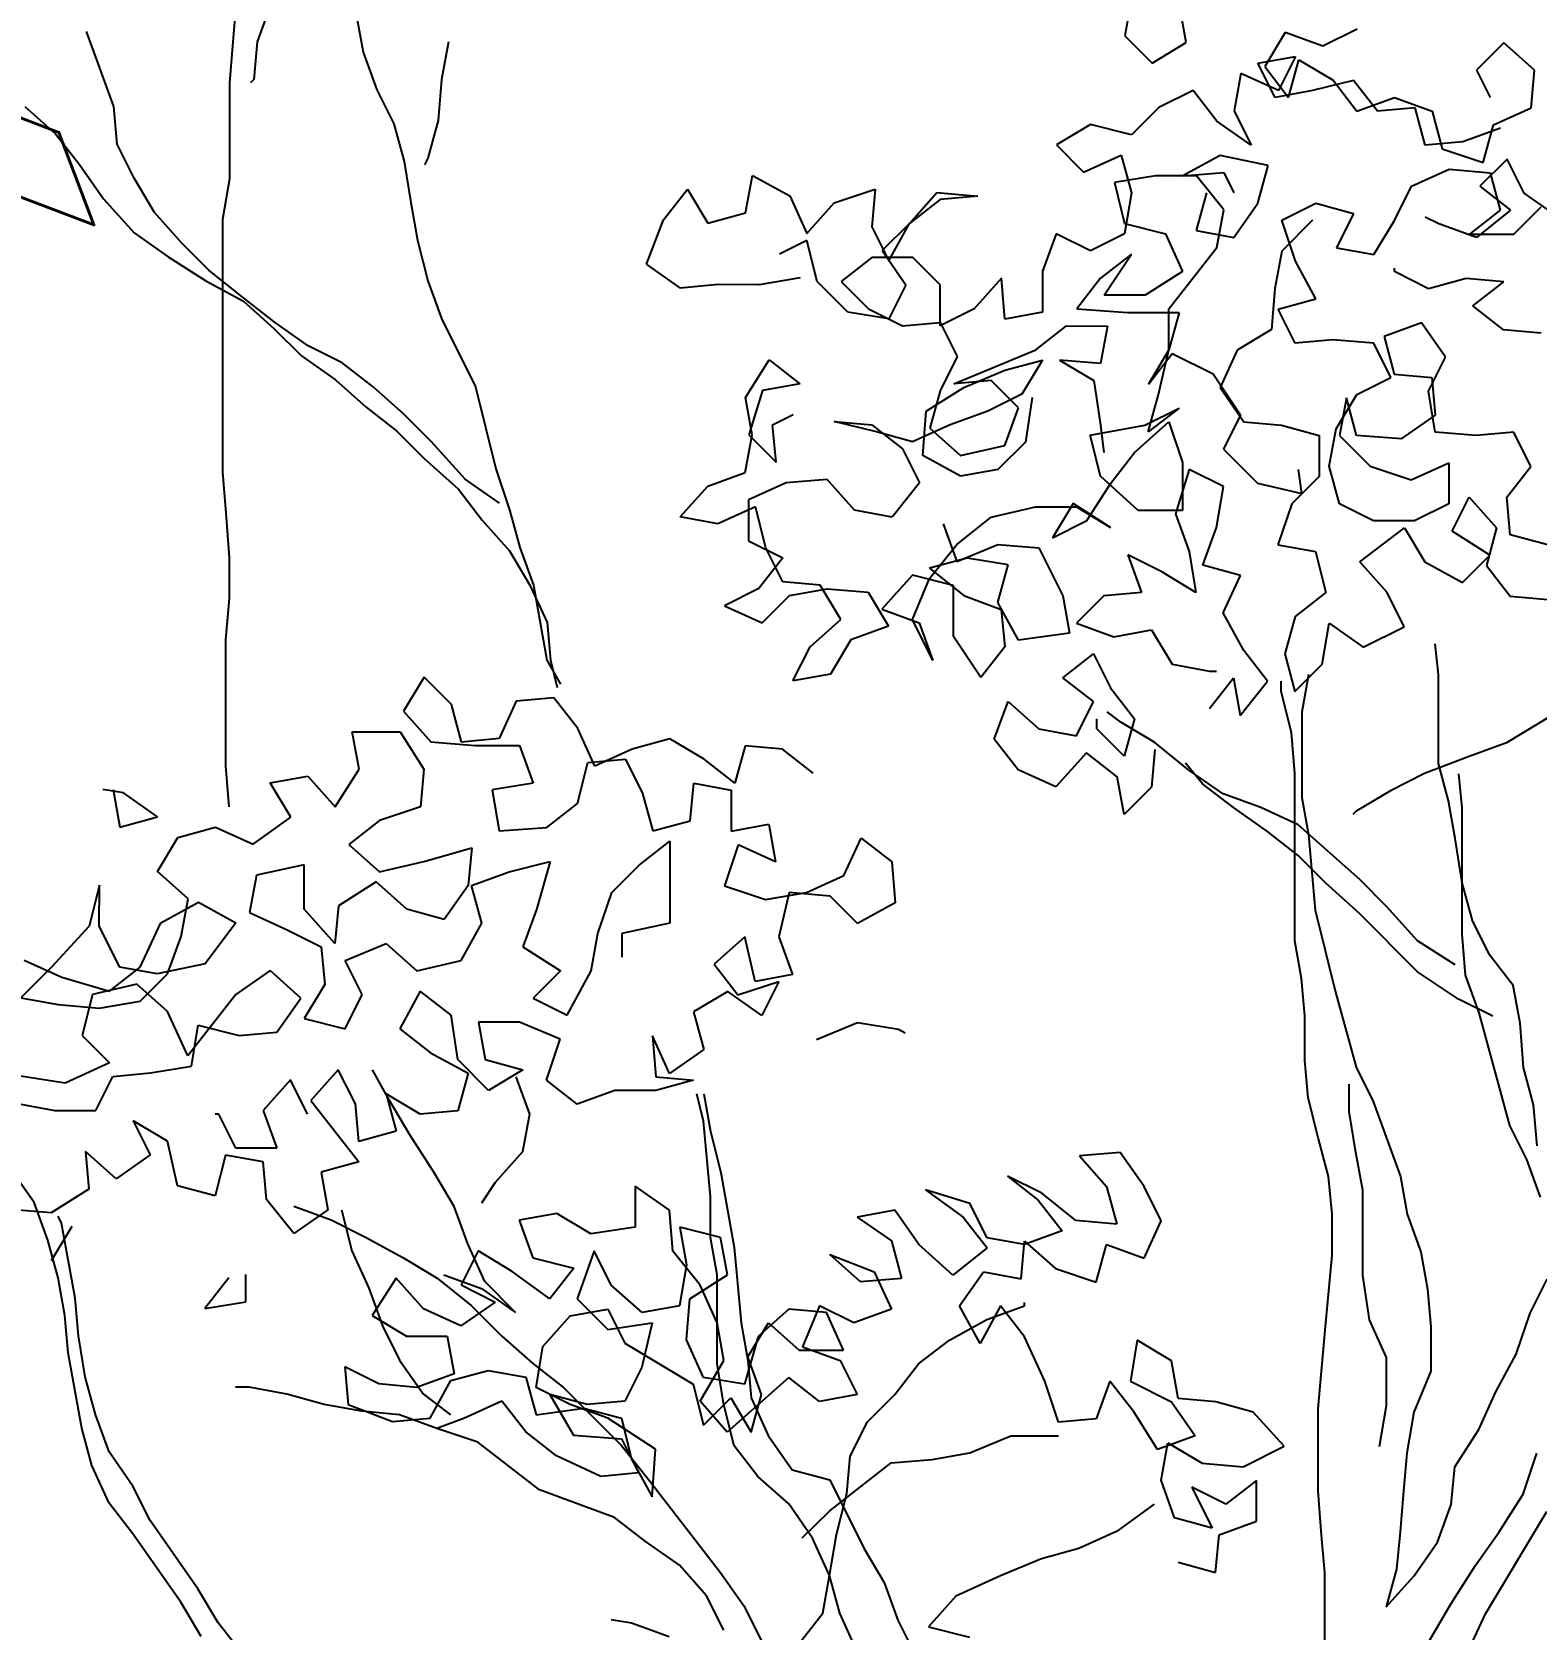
# Model space of a CAD drawing. Header units: millimetres. Extents: x 684983 to 685377, y 990360 to 990509.
# Drawn here: x 685056.149 to 685056.784, y 990435.11 to 990435.785 of the extents above; entities that cross this region are included whole.
import ezdxf

# ---------------------------------------------------------------- set-up
doc = ezdxf.new("R2010")
doc.units = ezdxf.units.MM
doc.layers.add('GRID LEVELS', color=7, linetype='Continuous', lineweight=13)
doc.layers.add('TEAK', color=7, linetype='Continuous')
doc.styles.get("Standard").update_dxf_attribs({"font": 'RomanS'})

# ---------------------------------------------------------------- blocks, each defined once
blk = doc.blocks.new('A$C25655A80')
at = {"color": 62}
for p, q in [((-0.21365, 1.84109), (-0.20982, 1.81994)), ((-0.24635, 1.82285), (-0.24537, 1.83535)), ((0.00649, 1.83512), (0.00455, 1.82455)), ((-0.23576, 1.83342), (-0.23962, 1.82285)), ((0.02186, 1.82261), (0.01994, 1.83318)), ((-0.28001, 1.80462), (-0.28768, 1.82578)), ((0.04974, 1.82547), (0.04396, 1.81586)), ((0.06031, 1.82161), (0.04974, 1.82547)), ((0.06992, 1.82641), (0.06031, 1.82161)), ((-0.24732, 1.81132), (-0.24635, 1.82285)), ((-0.23962, 1.82285), (-0.24059, 1.81227)), ((-0.18579, 1.8228), (-0.18772, 1.81223)), ((0.00455, 1.82455), (0.01224, 1.81685)), ((0.01224, 1.81685), (0.02186, 1.82261)), ((0.11126, 1.82253), (0.10356, 1.81484)), ((0.1199, 1.81483), (0.11126, 1.82253)), ((-0.20982, 1.81994), (-0.20599, 1.80936)), ((0.04204, 1.81682), (0.05261, 1.81874)), ((0.04684, 1.8072), (0.04204, 1.81682)), ((0.05261, 1.81874), (0.0478, 1.80913)), ((0.05068, 1.8072), (0.05357, 1.81777)), ((0.05357, 1.81777), (0.06318, 1.812)), ((-0.24059, 1.81227), (-0.24155, 1.81131)), ((-0.18772, 1.81223), (-0.18869, 1.80069)), ((0.03723, 1.81394), (0.0353, 1.80337)), ((0.0478, 1.80913), (0.03723, 1.81394)), ((0.04396, 1.81586), (0.05068, 1.8072)), ((0.06895, 1.81199), (0.05741, 1.80912)), ((0.06318, 1.812), (0.0699, 1.80334)), ((0.07567, 1.80333), (0.06895, 1.81199)), ((0.10356, 1.81484), (0.1074, 1.80715)), ((0.11893, 1.80426), (0.1199, 1.81483)), ((-0.24734, 1.7844), (-0.24732, 1.81132)), ((-0.20599, 1.80936), (-0.20119, 1.79974)), ((0.02377, 1.80915), (0.01415, 1.80435)), ((0.03049, 1.80049), (0.02377, 1.80915)), ((0.05741, 1.80912), (0.04684, 1.8072)), ((-0.305, 1.80464), (-0.29636, 1.79694)), ((-0.27906, 1.79404), (-0.28001, 1.80462)), ((0.01415, 1.80435), (0.00645, 1.79667)), ((0.0353, 1.80337), (0.04009, 1.79375)), ((0.0699, 1.80334), (0.08048, 1.80717)), ((0.08625, 1.80428), (0.07567, 1.80333)), ((0.08048, 1.80717), (0.09105, 1.80332)), ((0.08912, 1.79371), (0.08625, 1.80428)), ((0.09105, 1.80332), (0.09393, 1.79274)), ((0.10835, 1.79946), (0.11893, 1.80426)), ((-0.20119, 1.79974), (-0.19831, 1.78916)), ((-0.18869, 1.80069), (-0.19158, 1.79012)), ((-0.00508, 1.79956), (-0.0147, 1.7938)), ((0.00645, 1.79667), (-0.00508, 1.79956)), ((0.04009, 1.79375), (0.03049, 1.80049)), ((0.11027, 1.7985), (0.0997, 1.79466)), ((0.10546, 1.78889), (0.10835, 1.79946)), ((-0.29636, 1.79694), (-0.28964, 1.78829)), ((-0.27426, 1.78443), (-0.27906, 1.79404)), ((0.0997, 1.79466), (0.08912, 1.79371)), ((-0.19158, 1.79012), (-0.19255, 1.7882)), ((-0.0147, 1.7938), (-0.00702, 1.78611)), ((-0.00702, 1.78611), (0.00356, 1.7909)), ((0.00356, 1.7909), (0.00644, 1.78033)), ((0.03144, 1.79088), (0.02086, 1.78512)), ((0.0449, 1.78798), (0.03144, 1.79088)), ((0.09393, 1.79274), (0.10546, 1.78889)), ((0.11219, 1.78984), (0.10449, 1.78216)), ((0.11699, 1.78022), (0.11219, 1.78984)), ((-0.28964, 1.78829), (-0.28292, 1.77867)), ((-0.19831, 1.78916), (-0.1964, 1.77763)), ((-0.1022, 1.77466), (-0.10026, 1.78523)), ((-0.10026, 1.78523), (-0.08969, 1.77945)), ((0.01317, 1.78513), (0.00163, 1.78321)), ((0.02471, 1.78512), (0.01317, 1.78513)), ((0.02086, 1.78512), (0.0324, 1.78607)), ((0.03239, 1.7755), (0.02471, 1.78512)), ((0.0324, 1.78607), (0.03528, 1.7803)), ((0.042, 1.77741), (0.0449, 1.78798)), ((0.08526, 1.78218), (0.09584, 1.78697)), ((0.09584, 1.78697), (0.10738, 1.786)), ((0.10738, 1.786), (0.11025, 1.77542)), ((-0.2685, 1.77481), (-0.27426, 1.78443)), ((-0.24928, 1.77287), (-0.24734, 1.7844)), ((-0.12527, 1.77276), (-0.11853, 1.7814)), ((-0.11853, 1.7814), (-0.11277, 1.77178)), ((-0.0772, 1.77752), (-0.06566, 1.78135)), ((-0.06566, 1.78135), (-0.06663, 1.77078)), ((0.00163, 1.78321), (0.00451, 1.77168)), ((0.08045, 1.77257), (0.08526, 1.78218)), ((0.10449, 1.78216), (0.11314, 1.77542)), ((-0.28292, 1.77867), (-0.27427, 1.76905)), ((-0.1964, 1.77763), (-0.19449, 1.76705)), ((-0.08969, 1.77945), (-0.0849, 1.76887)), ((-0.0849, 1.76887), (-0.0772, 1.77752)), ((-0.05606, 1.77173), (-0.04836, 1.78038)), ((-0.0474, 1.77845), (-0.05606, 1.77173)), ((-0.04836, 1.78038), (-0.03682, 1.7794)), ((-0.03682, 1.7794), (-0.0474, 1.77845)), ((0.00644, 1.78033), (0.0045, 1.76879)), ((0.02758, 1.78031), (0.02469, 1.76973)), ((0.03526, 1.7678), (0.042, 1.77741)), ((0.04873, 1.7726), (0.05834, 1.77739)), ((0.05834, 1.77739), (0.06892, 1.7745)), ((0.11409, 1.76869), (0.12179, 1.77637)), ((0.12659, 1.77349), (0.11699, 1.78022)), ((-0.26082, 1.76615), (-0.2685, 1.77481)), ((-0.24934, 1.70173), (-0.24928, 1.77287)), ((-0.13009, 1.76026), (-0.12527, 1.77276)), ((-0.11277, 1.77178), (-0.1022, 1.77466)), ((-0.05606, 1.77173), (-0.06375, 1.76405)), ((-0.06183, 1.76116), (-0.05606, 1.77173)), ((0.00451, 1.77168), (0.01604, 1.76878)), ((0.03045, 1.76492), (0.03239, 1.7755)), ((0.05738, 1.77259), (0.04872, 1.76394)), ((0.05256, 1.76106), (0.04873, 1.7726)), ((0.06892, 1.7745), (0.0641, 1.76489)), ((0.07467, 1.76296), (0.08045, 1.77257)), ((0.09295, 1.77159), (0.0891, 1.77352)), ((0.10352, 1.76774), (0.09295, 1.77159)), ((0.11025, 1.77542), (0.10159, 1.7687)), ((0.11314, 1.77542), (0.10352, 1.76774)), ((-0.27427, 1.76905), (-0.26467, 1.76231)), ((-0.19449, 1.76705), (-0.19161, 1.75551)), ((-0.0849, 1.76695), (-0.09259, 1.76311)), ((-0.08203, 1.75541), (-0.0849, 1.76695)), ((-0.06663, 1.77078), (-0.06183, 1.76116)), ((-0.01472, 1.76881), (-0.01858, 1.75824)), ((-0.00511, 1.76399), (-0.01472, 1.76881)), ((0.0045, 1.76879), (-0.00511, 1.76399)), ((0.01604, 1.76878), (0.02084, 1.7582)), ((0.02469, 1.76973), (0.03526, 1.7678)), ((0.10159, 1.7687), (0.11409, 1.76869)), ((-0.25314, 1.75845), (-0.26082, 1.76615)), ((-0.06375, 1.76405), (-0.05703, 1.75443)), ((0.00642, 1.76302), (-0.00224, 1.7563)), ((-0.00128, 1.75149), (0.00642, 1.76302)), ((0.01698, 1.74763), (0.03045, 1.76492)), ((0.04872, 1.76394), (0.04679, 1.75337)), ((0.0641, 1.76489), (0.07467, 1.76296)), ((-0.26467, 1.76231), (-0.2541, 1.75557)), ((-0.24353, 1.75075), (-0.25314, 1.75845)), ((-0.12048, 1.75353), (-0.13009, 1.76026)), ((-0.06664, 1.76213), (-0.0753, 1.75541)), ((-0.0551, 1.76212), (-0.06664, 1.76213)), ((-0.04742, 1.75442), (-0.0551, 1.76212)), ((-0.01858, 1.75824), (-0.01859, 1.7467)), ((0.02084, 1.7582), (0.01025, 1.75148)), ((0.05832, 1.75048), (0.05256, 1.76106)), ((0.08044, 1.75815), (0.08044, 1.75911)), ((0.09004, 1.75333), (0.08044, 1.75815)), ((-0.2541, 1.75557), (-0.24353, 1.74979)), ((-0.19161, 1.75551), (-0.18778, 1.74494)), ((-0.10991, 1.75448), (-0.12048, 1.75353)), ((-0.09837, 1.75447), (-0.10991, 1.75448)), ((-0.08683, 1.75638), (-0.09837, 1.75447)), ((-0.07338, 1.74675), (-0.08203, 1.75541)), ((-0.0753, 1.75541), (-0.06761, 1.74771)), ((-0.05703, 1.75443), (-0.06185, 1.74482)), ((-0.04743, 1.74288), (-0.04742, 1.75442)), ((-0.03012, 1.75633), (-0.03781, 1.74768)), ((-0.02916, 1.74479), (-0.03012, 1.75633)), ((-0.00224, 1.7563), (-0.00897, 1.74766)), ((0.10062, 1.75621), (0.09004, 1.75333)), ((0.1112, 1.75524), (0.10062, 1.75621)), ((0.10254, 1.74851), (0.1112, 1.75524)), ((-0.23488, 1.74402), (-0.24353, 1.75075)), ((-0.24353, 1.74979), (-0.23489, 1.74209)), ((0.01025, 1.75148), (-0.00128, 1.75149)), ((0.04679, 1.75337), (0.04581, 1.74184)), ((0.04774, 1.7476), (0.05832, 1.75048)), ((-0.18778, 1.74494), (-0.17818, 1.7257)), ((-0.06185, 1.74482), (-0.07338, 1.74675)), ((-0.06761, 1.74771), (-0.05801, 1.74289)), ((-0.03781, 1.74768), (-0.04743, 1.74288)), ((-0.01859, 1.7467), (-0.02916, 1.74479)), ((-0.00897, 1.74766), (0.00544, 1.74668)), ((0.00544, 1.74668), (0.01986, 1.74667)), ((0.01697, 1.7361), (0.01698, 1.74763)), ((0.01986, 1.74667), (0.01697, 1.7361)), ((0.05254, 1.73799), (0.04774, 1.7476)), ((0.11118, 1.74178), (0.10254, 1.74851)), ((-0.23489, 1.74209), (-0.2272, 1.7344)), ((-0.22528, 1.73728), (-0.23488, 1.74402)), ((-0.05801, 1.74289), (-0.04743, 1.74385)), ((-0.04743, 1.74385), (-0.04263, 1.73423)), ((-0.02052, 1.73613), (-0.01186, 1.74285)), ((-0.01186, 1.74285), (-0.00033, 1.74284)), ((-0.00033, 1.74284), (-0.00226, 1.73227)), ((0.04581, 1.74184), (0.0362, 1.73608)), ((0.08811, 1.74372), (0.07754, 1.73989)), ((0.09483, 1.7341), (0.08811, 1.74372)), ((0.12176, 1.74081), (0.11118, 1.74178)), ((-0.21567, 1.73246), (-0.22528, 1.73728)), ((-0.0436, 1.72654), (-0.02052, 1.73613)), ((0.01697, 1.7361), (0.01119, 1.72649)), ((0.01407, 1.7236), (0.01697, 1.7361)), ((0.0362, 1.73608), (0.03138, 1.72551)), ((0.06312, 1.73894), (0.05254, 1.73799)), ((0.07465, 1.73797), (0.06312, 1.73894)), ((0.07945, 1.72835), (0.07465, 1.73797)), ((0.07754, 1.73989), (0.08041, 1.72931)), ((-0.2272, 1.7344), (-0.2176, 1.72766)), ((-0.20702, 1.72573), (-0.21567, 1.73246)), ((-0.10224, 1.72275), (-0.0955, 1.73331)), ((-0.0955, 1.73331), (-0.08686, 1.72658)), ((-0.04263, 1.73423), (-0.04745, 1.72462)), ((-0.02918, 1.73037), (-0.0186, 1.73324)), ((-0.0186, 1.73324), (-0.02438, 1.72364)), ((-0.01379, 1.73324), (-0.00419, 1.72746)), ((-0.00226, 1.73227), (-0.01379, 1.73324)), ((0.01119, 1.72649), (0.01793, 1.73513)), ((0.01793, 1.73513), (0.02946, 1.72936)), ((0.09002, 1.72449), (0.09483, 1.7341)), ((-0.2176, 1.72766), (-0.20895, 1.71996)), ((-0.08686, 1.72658), (-0.09744, 1.72467)), ((-0.03303, 1.72749), (-0.0436, 1.72654)), ((-0.04072, 1.72557), (-0.02918, 1.73037)), ((-0.02534, 1.71979), (-0.03303, 1.72749)), ((-0.00419, 1.72746), (-0.00228, 1.71496)), ((0.02946, 1.72936), (0.03714, 1.71781)), ((0.06983, 1.72355), (0.07945, 1.72835)), ((0.08041, 1.72931), (0.09098, 1.72834)), ((0.09098, 1.72834), (0.09193, 1.71776)), ((-0.19838, 1.71803), (-0.20702, 1.72573)), ((-0.17818, 1.7257), (-0.17244, 1.70262)), ((-0.10033, 1.71217), (-0.10224, 1.72275)), ((-0.09744, 1.72467), (-0.10129, 1.71217)), ((-0.0513, 1.71885), (-0.04072, 1.72557)), ((-0.04745, 1.72462), (-0.05034, 1.71405)), ((-0.02438, 1.72364), (-0.03399, 1.71884)), ((-0.02149, 1.72267), (-0.02343, 1.71018)), ((0.01118, 1.71303), (0.01407, 1.7236)), ((0.03138, 1.72551), (0.0381, 1.71589)), ((0.06405, 1.71394), (0.06983, 1.72355)), ((0.06695, 1.72259), (0.06501, 1.71202)), ((0.06982, 1.71201), (0.06695, 1.72259)), ((0.09193, 1.71296), (0.09002, 1.72449)), ((-0.20895, 1.71996), (-0.20031, 1.71322)), ((-0.19069, 1.71033), (-0.19838, 1.71803)), ((-0.09456, 1.71505), (-0.08879, 1.71793)), ((-0.05227, 1.70636), (-0.0513, 1.71885)), ((-0.03399, 1.71884), (-0.04457, 1.715)), ((-0.0292, 1.70922), (-0.02534, 1.71979)), ((0.01022, 1.71495), (0.01984, 1.71975)), ((0.01984, 1.71975), (0.01118, 1.71303)), ((0.03714, 1.71781), (0.03233, 1.7082)), ((0.09193, 1.71776), (0.08232, 1.71104)), ((-0.20031, 1.71322), (-0.19262, 1.70553)), ((-0.09361, 1.70447), (-0.09456, 1.71505)), ((-0.07726, 1.71599), (-0.06668, 1.71502)), ((-0.06572, 1.7131), (-0.07726, 1.71599)), ((-0.06668, 1.71502), (-0.05804, 1.70829)), ((-0.05515, 1.71021), (-0.06572, 1.7131)), ((-0.04457, 1.715), (-0.05515, 1.71021)), ((-0.05034, 1.71405), (-0.0417, 1.70635)), ((-0.00516, 1.71208), (0.01022, 1.71495)), ((-0.00228, 1.71496), (-0.00132, 1.70727)), ((0.00733, 1.70727), (0.01695, 1.71591)), ((0.01695, 1.71591), (0.02079, 1.70437)), ((0.0381, 1.71589), (0.04867, 1.71492)), ((0.04867, 1.71492), (0.05925, 1.71202)), ((0.06212, 1.70337), (0.06405, 1.71394)), ((-0.18109, 1.69975), (-0.19069, 1.71033)), ((-0.10226, 1.7016), (-0.10033, 1.71217)), ((-0.10129, 1.71217), (-0.09361, 1.70447)), ((-0.0417, 1.70635), (-0.0292, 1.70922)), ((-0.02343, 1.71018), (-0.03113, 1.70249)), ((-0.00229, 1.70055), (-0.00516, 1.71208)), ((0.05925, 1.71202), (0.05923, 1.70049)), ((0.06501, 1.71202), (0.07366, 1.70336)), ((0.08232, 1.71104), (0.06982, 1.71201)), ((0.10347, 1.71198), (0.09193, 1.71296)), ((0.11404, 1.71294), (0.10347, 1.71198)), ((0.11884, 1.70332), (0.11404, 1.71294)), ((-0.19262, 1.70553), (-0.18302, 1.69687)), ((-0.05804, 1.70829), (-0.05324, 1.69867)), ((-0.0417, 1.70058), (-0.05227, 1.70636)), ((0.00059, 1.69862), (0.00733, 1.70727)), ((0.02079, 1.70437), (0.02077, 1.69091)), ((0.03233, 1.7082), (0.04193, 1.69858)), ((0.08519, 1.6995), (0.09577, 1.7043)), ((0.09577, 1.7043), (0.09576, 1.69277)), ((-0.24839, 1.6902), (-0.24934, 1.70173)), ((-0.17148, 1.69301), (-0.18109, 1.69975)), ((-0.17244, 1.70262), (-0.1686, 1.69108)), ((-0.11284, 1.69776), (-0.10226, 1.7016)), ((-0.07919, 1.69965), (-0.09073, 1.6987)), ((-0.07151, 1.691), (-0.07919, 1.69965)), ((-0.03113, 1.70249), (-0.0417, 1.70058)), ((0.00828, 1.69092), (-0.00229, 1.70055)), ((0.02271, 1.70245), (0.01885, 1.68995)), ((0.03232, 1.69763), (0.02271, 1.70245)), ((0.05923, 1.70049), (0.05154, 1.69281)), ((0.05442, 1.69569), (0.05347, 1.70242)), ((0.065, 1.69279), (0.06212, 1.70337)), ((0.07366, 1.70336), (0.08519, 1.6995)), ((0.1121, 1.69467), (0.11884, 1.70332)), ((-0.18302, 1.69687), (-0.1763, 1.68821)), ((-0.12054, 1.68912), (-0.11284, 1.69776)), ((-0.09073, 1.6987), (-0.10131, 1.69391)), ((-0.05324, 1.69867), (-0.06094, 1.68906)), ((-0.00615, 1.68805), (0.00059, 1.69862)), ((0.03038, 1.6861), (0.03232, 1.69763)), ((0.04193, 1.69858), (0.05442, 1.69569)), ((-0.1686, 1.69108), (-0.16573, 1.68051)), ((-0.09939, 1.69198), (-0.10997, 1.68719)), ((-0.10131, 1.69391), (-0.10132, 1.68237)), ((-0.09651, 1.68044), (-0.09939, 1.69198)), ((-0.06094, 1.68906), (-0.07151, 1.691)), ((-0.03306, 1.68904), (-0.02056, 1.69191)), ((-0.02056, 1.69191), (-0.00903, 1.6919)), ((-0.00999, 1.69286), (-0.01576, 1.68325)), ((0.00058, 1.68612), (-0.00999, 1.69286)), ((-0.00903, 1.6919), (0.00058, 1.68612)), ((0.02077, 1.69091), (0.00828, 1.69092)), ((0.05154, 1.69281), (0.04768, 1.68127)), ((0.0746, 1.68798), (0.065, 1.69279)), ((0.09576, 1.69277), (0.08614, 1.68797)), ((0.09671, 1.68507), (0.10153, 1.69468)), ((0.10153, 1.69468), (0.10921, 1.68602)), ((0.11305, 1.6841), (0.1121, 1.69467)), ((-0.24744, 1.6777), (-0.24839, 1.6902)), ((-0.1763, 1.68821), (-0.16861, 1.67955)), ((-0.10997, 1.68719), (-0.12054, 1.68912)), ((-0.04652, 1.68713), (-0.04269, 1.67655)), ((-0.04268, 1.68136), (-0.03306, 1.68904)), ((-0.01576, 1.68325), (-0.00615, 1.68805)), ((0.01885, 1.68995), (0.02269, 1.67937)), ((0.02653, 1.67553), (0.03038, 1.6861)), ((0.07075, 1.67645), (0.08325, 1.68605)), ((0.08614, 1.68797), (0.0746, 1.68798)), ((0.08325, 1.68605), (0.08901, 1.67643)), ((0.10921, 1.68602), (0.10632, 1.67545)), ((-0.10132, 1.68237), (-0.09171, 1.67756)), ((0.10728, 1.67834), (0.09671, 1.68507)), ((0.12362, 1.6812), (0.11305, 1.6841)), ((-0.24745, 1.66616), (-0.24744, 1.6777)), ((-0.16861, 1.67955), (-0.16285, 1.66993)), ((-0.16573, 1.68051), (-0.16189, 1.66993)), ((-0.09171, 1.67756), (-0.09845, 1.66891)), ((-0.09172, 1.67083), (-0.09651, 1.68044)), ((-0.05038, 1.67175), (-0.04268, 1.68136)), ((-0.0398, 1.67751), (-0.05038, 1.67463)), ((-0.04269, 1.67655), (-0.03115, 1.68135)), ((-0.02827, 1.67558), (-0.0398, 1.67751)), ((-0.03115, 1.68135), (-0.01961, 1.68037)), ((-0.01961, 1.68037), (-0.01289, 1.66691)), ((0.00538, 1.67843), (0.00922, 1.66785)), ((0.01499, 1.67361), (0.00538, 1.67843)), ((0.02269, 1.67937), (0.0246, 1.66784)), ((0.04768, 1.68127), (0.05825, 1.67934)), ((0.05825, 1.67934), (0.06113, 1.6678)), ((0.09958, 1.67065), (0.10728, 1.67834)), ((-0.05519, 1.67272), (-0.06385, 1.66311)), ((-0.04365, 1.66982), (-0.05519, 1.67272)), ((-0.05038, 1.67463), (-0.04077, 1.66694)), ((-0.03116, 1.665), (-0.02827, 1.67558)), ((0.0246, 1.66784), (0.01499, 1.67361)), ((0.0371, 1.67263), (0.02653, 1.67553)), ((0.03228, 1.66206), (0.0371, 1.67263)), ((0.07843, 1.66779), (0.07075, 1.67645)), ((0.08901, 1.67643), (0.09958, 1.67065)), ((0.10632, 1.67545), (0.11304, 1.66679)), ((-0.16285, 1.66993), (-0.15806, 1.65935)), ((-0.16189, 1.66993), (-0.15807, 1.64878)), ((-0.09845, 1.66891), (-0.10807, 1.66411)), ((-0.08114, 1.66986), (-0.09172, 1.67083)), ((-0.0898, 1.66698), (-0.07922, 1.66889)), ((-0.07538, 1.66024), (-0.08114, 1.66986)), ((-0.07922, 1.66889), (-0.06769, 1.66792)), ((-0.0552, 1.66022), (-0.05038, 1.67175)), ((-0.04367, 1.6554), (-0.04365, 1.66982)), ((-0.24842, 1.65463), (-0.24745, 1.66616)), ((-0.10807, 1.66411), (-0.0975, 1.6593)), ((-0.0975, 1.6593), (-0.0898, 1.66698)), ((-0.06769, 1.66792), (-0.06193, 1.6583)), ((-0.04077, 1.66694), (-0.0302, 1.66308)), ((-0.0254, 1.65442), (-0.03116, 1.665)), ((-0.01289, 1.66691), (-0.01098, 1.65633)), ((-0.00136, 1.6669), (-0.00906, 1.65922)), ((0.00922, 1.66785), (-0.00136, 1.6669)), ((0.06113, 1.6678), (0.05247, 1.66108)), ((0.08323, 1.65817), (0.07843, 1.66779)), ((0.11304, 1.66679), (0.12361, 1.66582)), ((-0.15806, 1.65935), (-0.15711, 1.64878)), ((-0.08404, 1.65256), (-0.07538, 1.66024)), ((-0.06385, 1.66311), (-0.05328, 1.65926)), ((-0.04944, 1.64868), (-0.0552, 1.66022)), ((-0.05328, 1.65926), (-0.04944, 1.64868)), ((-0.0302, 1.66308), (-0.02925, 1.6525)), ((-0.00906, 1.65922), (0.00152, 1.65536)), ((0.03804, 1.65148), (0.03228, 1.66206)), ((0.05247, 1.66108), (0.04958, 1.65051)), ((0.06015, 1.64762), (0.06208, 1.65915)), ((0.06208, 1.65915), (0.07169, 1.65241)), ((-0.24846, 1.61906), (-0.24842, 1.65463)), ((-0.06193, 1.6583), (-0.07251, 1.65447)), ((-0.03599, 1.64386), (-0.04367, 1.6554)), ((-0.01098, 1.65633), (-0.0254, 1.65442)), ((0.00152, 1.65536), (0.01209, 1.65727)), ((0.01209, 1.65727), (0.01785, 1.64766)), ((0.07169, 1.65241), (0.08323, 1.65817)), ((-0.08886, 1.64295), (-0.08404, 1.65256)), ((-0.07251, 1.65447), (-0.07828, 1.64486)), ((-0.02925, 1.6525), (-0.03599, 1.64386)), ((-0.01291, 1.64384), (-0.00426, 1.65056)), ((-0.00426, 1.65056), (0.00054, 1.64094)), ((0.04476, 1.64282), (0.03804, 1.65148)), ((0.04958, 1.65051), (0.05245, 1.63993)), ((0.09283, 1.6447), (0.09188, 1.65336)), ((-0.15807, 1.64878), (-0.15423, 1.64205)), ((-0.15711, 1.64878), (-0.15519, 1.64108)), ((0.01785, 1.64766), (0.02842, 1.64572)), ((0.02842, 1.64572), (0.03035, 1.64572)), ((0.05245, 1.63993), (0.06015, 1.64762)), ((-0.19268, 1.644), (-0.19845, 1.6344)), ((-0.18499, 1.63631), (-0.19268, 1.644)), ((-0.07828, 1.64486), (-0.08886, 1.64295)), ((-0.00427, 1.6371), (-0.01291, 1.64384)), ((0.02841, 1.63515), (0.03515, 1.64379)), ((0.03515, 1.64379), (0.03706, 1.63322)), ((0.03706, 1.63322), (0.04476, 1.64282)), ((0.0486, 1.63994), (0.04861, 1.64282)), ((0.0563, 1.64474), (0.05437, 1.63416)), ((0.09281, 1.61971), (0.09283, 1.6447)), ((-0.16673, 1.63725), (-0.17155, 1.62668)), ((-0.15615, 1.6382), (-0.16673, 1.63725)), ((-0.14943, 1.62954), (-0.15615, 1.6382)), ((-0.03216, 1.62655), (-0.0283, 1.63712)), ((-0.0283, 1.63712), (-0.01966, 1.62942)), ((-0.00908, 1.62749), (-0.00427, 1.6371)), ((0.00054, 1.64094), (0.00726, 1.63228)), ((0.05148, 1.6284), (0.0486, 1.63994)), ((-0.19845, 1.6344), (-0.19077, 1.62574)), ((-0.18212, 1.62573), (-0.18499, 1.63631)), ((-0.00332, 1.62941), (-0.00331, 1.63229)), ((0.00342, 1.63133), (-0.00043, 1.63421)), ((0.00726, 1.63228), (0.00437, 1.62171)), ((0.05437, 1.63416), (0.05435, 1.61013)), ((0.12454, 1.63314), (0.11204, 1.62546)), ((-0.21288, 1.62864), (-0.19942, 1.62863)), ((-0.21097, 1.61806), (-0.21288, 1.62864)), ((-0.19942, 1.62863), (-0.1927, 1.61805)), ((-0.14464, 1.61896), (-0.14943, 1.62954)), ((-0.01966, 1.62942), (-0.00908, 1.62749)), ((0.00437, 1.62171), (-0.00332, 1.62941)), ((0.01302, 1.62555), (0.00342, 1.63133)), ((0.05243, 1.61686), (0.05148, 1.6284)), ((-0.19077, 1.62574), (-0.17828, 1.62476)), ((-0.17155, 1.62668), (-0.18212, 1.62573)), ((-0.17828, 1.62476), (-0.16578, 1.62475)), ((-0.16578, 1.62475), (-0.16194, 1.61417)), ((-0.13406, 1.62376), (-0.14464, 1.61896)), ((-0.12348, 1.62664), (-0.13406, 1.62376)), ((-0.11387, 1.62086), (-0.12348, 1.62664)), ((-0.10233, 1.62469), (-0.10523, 1.61412)), ((-0.09176, 1.62372), (-0.10233, 1.62469)), ((-0.08311, 1.61699), (-0.09176, 1.62372)), ((-0.02544, 1.61789), (-0.03216, 1.62655)), ((0.01302, 1.62363), (0.01205, 1.61305)), ((0.02263, 1.61785), (0.01302, 1.62555)), ((0.11204, 1.62546), (0.10146, 1.62162)), ((-0.24751, 1.60752), (-0.24846, 1.61906)), ((-0.14945, 1.6084), (-0.14656, 1.61993)), ((-0.14656, 1.61993), (-0.13598, 1.62088)), ((-0.13598, 1.62088), (-0.13118, 1.61126)), ((-0.10523, 1.61412), (-0.11387, 1.62086)), ((-0.00621, 1.62268), (-0.01487, 1.61308)), ((0.00244, 1.61595), (-0.00621, 1.62268)), ((0.02647, 1.614), (0.02167, 1.61977)), ((0.10146, 1.62162), (0.08896, 1.61683)), ((0.09568, 1.60913), (0.09281, 1.61971)), ((-0.23596, 1.61424), (-0.22539, 1.61615)), ((-0.2302, 1.60462), (-0.23596, 1.61424)), ((-0.22539, 1.61615), (-0.21771, 1.6075)), ((-0.21771, 1.6075), (-0.21097, 1.61806)), ((-0.1927, 1.61805), (-0.19367, 1.60747)), ((-0.16194, 1.61417), (-0.17348, 1.61226)), ((-0.11773, 1.60356), (-0.11676, 1.61413)), ((-0.11676, 1.61413), (-0.10619, 1.6122)), ((-0.01487, 1.61308), (-0.02544, 1.61789)), ((0.00435, 1.60537), (0.00244, 1.61595)), ((0.03224, 1.61111), (0.02263, 1.61785)), ((0.05239, 1.56976), (0.05243, 1.61686)), ((0.08896, 1.61683), (0.07934, 1.61203)), ((0.09952, 1.60721), (0.09857, 1.61682)), ((-0.2773, 1.6114), (-0.28307, 1.61236)), ((-0.28019, 1.61236), (-0.27827, 1.60178)), ((-0.2677, 1.60466), (-0.2773, 1.6114)), ((-0.17348, 1.61226), (-0.17157, 1.60072)), ((-0.13118, 1.61126), (-0.12831, 1.60069)), ((-0.10619, 1.6122), (-0.1062, 1.60067)), ((0.01205, 1.61305), (0.00435, 1.60537)), ((0.03512, 1.60726), (0.02647, 1.614)), ((0.04281, 1.60726), (0.03224, 1.61111)), ((0.05435, 1.61013), (0.05626, 1.59956)), ((0.07934, 1.61203), (0.06972, 1.60627)), ((-0.19367, 1.60747), (-0.20521, 1.60364)), ((-0.15811, 1.60167), (-0.14945, 1.6084)), ((0.04472, 1.60053), (0.03512, 1.60726)), ((0.05338, 1.60244), (0.04281, 1.60726)), ((0.06972, 1.60627), (0.06876, 1.60531)), ((0.09759, 1.59856), (0.09568, 1.60913)), ((0.09949, 1.57164), (0.09952, 1.60721)), ((-0.27827, 1.60178), (-0.2677, 1.60466)), ((-0.26193, 1.59889), (-0.25136, 1.60176)), ((-0.25136, 1.60176), (-0.24079, 1.59694)), ((-0.24079, 1.59694), (-0.2302, 1.60462)), ((-0.20521, 1.60364), (-0.21387, 1.59692)), ((-0.17157, 1.60072), (-0.15811, 1.60167)), ((-0.12831, 1.60069), (-0.11773, 1.60356)), ((-0.1062, 1.60067), (-0.09562, 1.60258)), ((-0.09562, 1.60258), (-0.09371, 1.592)), ((0.07067, 1.58704), (0.05338, 1.60244)), ((-0.26771, 1.58928), (-0.26193, 1.59889)), ((-0.21387, 1.59692), (-0.20523, 1.58922)), ((-0.13216, 1.59108), (-0.12351, 1.5978)), ((-0.12351, 1.5978), (-0.12353, 1.57473)), ((-0.10428, 1.59682), (-0.10814, 1.58529)), ((-0.09371, 1.592), (-0.10428, 1.59682)), ((-0.07449, 1.58814), (-0.06967, 1.59871)), ((-0.06967, 1.59871), (-0.06103, 1.59197)), ((0.05337, 1.59379), (0.04472, 1.60053)), ((0.05626, 1.59956), (0.05816, 1.5784)), ((0.0995, 1.58606), (0.09759, 1.59856)), ((-0.20523, 1.58922), (-0.19273, 1.59209)), ((-0.19273, 1.59209), (-0.17926, 1.59593)), ((-0.17926, 1.59593), (-0.18023, 1.58535)), ((-0.1687, 1.58919), (-0.15716, 1.59206)), ((-0.15716, 1.59206), (-0.16102, 1.57861)), ((-0.06103, 1.59197), (-0.06008, 1.58044)), ((0.06105, 1.58609), (0.05337, 1.59379)), ((-0.25907, 1.58158), (-0.26771, 1.58928)), ((-0.23983, 1.58829), (-0.24177, 1.57772)), ((-0.22637, 1.59116), (-0.23983, 1.58829)), ((-0.22638, 1.57867), (-0.22637, 1.59116)), ((-0.17927, 1.58535), (-0.1687, 1.58919)), ((-0.13986, 1.58339), (-0.13216, 1.59108)), ((-0.08507, 1.58334), (-0.07449, 1.58814)), ((-0.28406, 1.58545), (-0.28695, 1.57391)), ((-0.28407, 1.57391), (-0.28406, 1.58545)), ((-0.20619, 1.58634), (-0.21677, 1.57962)), ((-0.19754, 1.57864), (-0.20619, 1.58634)), ((-0.18023, 1.58535), (-0.18697, 1.57575)), ((-0.1764, 1.57477), (-0.17927, 1.58535)), ((-0.14372, 1.57186), (-0.13986, 1.58339)), ((-0.10814, 1.58529), (-0.09661, 1.58143)), ((-0.09661, 1.58143), (-0.08507, 1.58334)), ((-0.08987, 1.58335), (-0.09277, 1.57085)), ((-0.07834, 1.58237), (-0.08987, 1.58335)), ((0.07066, 1.57743), (0.06105, 1.58609)), ((0.07835, 1.57935), (0.07067, 1.58704)), ((0.10238, 1.57548), (0.0995, 1.58606)), ((-0.26676, 1.57486), (-0.25618, 1.58062)), ((-0.261, 1.57101), (-0.25907, 1.58158)), ((-0.25618, 1.58062), (-0.24561, 1.57484)), ((-0.21774, 1.56904), (-0.22638, 1.57867)), ((-0.21677, 1.57962), (-0.21774, 1.56904)), ((-0.18697, 1.57575), (-0.19754, 1.57864)), ((-0.16102, 1.57861), (-0.16487, 1.56803)), ((-0.07066, 1.57468), (-0.07834, 1.58237)), ((-0.06008, 1.58044), (-0.07066, 1.57468)), ((0.05816, 1.5784), (0.06391, 1.55533)), ((0.08699, 1.56973), (0.07835, 1.57935)), ((-0.28695, 1.57391), (-0.29753, 1.56239)), ((-0.27831, 1.56237), (-0.28407, 1.57391)), ((-0.27254, 1.56237), (-0.26676, 1.57486)), ((-0.24561, 1.57484), (-0.25428, 1.56331)), ((-0.24177, 1.57772), (-0.2312, 1.5729)), ((-0.18218, 1.56421), (-0.1764, 1.57477)), ((-0.12353, 1.57473), (-0.13699, 1.57185)), ((0.08698, 1.56107), (0.07066, 1.57743)), ((0.10718, 1.56586), (0.10238, 1.57548)), ((-0.26485, 1.56044), (-0.261, 1.57101)), ((-0.2312, 1.5729), (-0.22159, 1.56809)), ((-0.14565, 1.56129), (-0.14372, 1.57186)), ((-0.13699, 1.57185), (-0.13699, 1.56513)), ((-0.10238, 1.57086), (-0.11104, 1.56318)), ((-0.09951, 1.55836), (-0.10238, 1.57086)), ((-0.09277, 1.57085), (-0.08893, 1.56027)), ((0.0543, 1.55918), (0.05239, 1.56976)), ((0.09756, 1.56299), (0.08699, 1.56973)), ((0.10044, 1.5601), (0.09949, 1.57164)), ((-0.22159, 1.56809), (-0.22064, 1.55751)), ((-0.21486, 1.56424), (-0.20332, 1.56903)), ((-0.20332, 1.56903), (-0.19468, 1.56133)), ((-0.16487, 1.56803), (-0.1543, 1.5613)), ((0.1139, 1.55721), (0.10718, 1.56586)), ((-0.29753, 1.56239), (-0.30619, 1.55374)), ((-0.30522, 1.56432), (-0.29465, 1.5595)), ((-0.2812, 1.55564), (-0.27254, 1.56237)), ((-0.26774, 1.56044), (-0.27831, 1.56237)), ((-0.27255, 1.55275), (-0.26485, 1.56044)), ((-0.25428, 1.56331), (-0.26774, 1.56044)), ((-0.23601, 1.56137), (-0.24563, 1.55465)), ((-0.22737, 1.55367), (-0.23601, 1.56137)), ((-0.21006, 1.55462), (-0.21486, 1.56424)), ((-0.19468, 1.56133), (-0.18218, 1.56421)), ((-0.1543, 1.5613), (-0.162, 1.55361)), ((-0.15239, 1.5488), (-0.14565, 1.56129)), ((-0.11104, 1.56318), (-0.10432, 1.55452)), ((-0.08893, 1.56027), (-0.09951, 1.55836)), ((0.09851, 1.55337), (0.08698, 1.56107)), ((0.10428, 1.54952), (0.10044, 1.5601)), ((-0.29465, 1.5595), (-0.2812, 1.55564)), ((-0.27351, 1.55756), (-0.28601, 1.55469)), ((-0.26486, 1.54986), (-0.27351, 1.55756)), ((-0.22064, 1.55751), (-0.22641, 1.5479)), ((-0.10432, 1.55452), (-0.09278, 1.55836)), ((-0.09278, 1.55836), (-0.0976, 1.54875)), ((0.05525, 1.54861), (0.0543, 1.55918)), ((0.11581, 1.54663), (0.1139, 1.55721)), ((-0.30619, 1.55374), (-0.29562, 1.55181)), ((-0.29562, 1.55181), (-0.28409, 1.55084)), ((-0.28601, 1.55469), (-0.2889, 1.54315)), ((-0.28409, 1.55084), (-0.27255, 1.55275)), ((-0.24563, 1.55465), (-0.25911, 1.53736)), ((-0.23411, 1.54407), (-0.22737, 1.55367)), ((-0.21488, 1.54501), (-0.21006, 1.55462)), ((-0.19372, 1.55556), (-0.1995, 1.54499)), ((-0.18507, 1.54883), (-0.19372, 1.55556)), ((-0.162, 1.55361), (-0.15239, 1.5488)), ((-0.1072, 1.55548), (-0.11682, 1.54973)), ((-0.0976, 1.54875), (-0.1072, 1.55548)), ((0.06391, 1.55533), (0.06966, 1.53417)), ((0.10812, 1.54856), (0.09851, 1.55337)), ((-0.25911, 1.53736), (-0.26486, 1.54986)), ((-0.22641, 1.5479), (-0.21488, 1.54501)), ((-0.18316, 1.53633), (-0.18507, 1.54883)), ((-0.17739, 1.5469), (-0.17547, 1.53632)), ((-0.16585, 1.54689), (-0.17739, 1.5469)), ((-0.15432, 1.54207), (-0.16585, 1.54689)), ((-0.11682, 1.54973), (-0.11395, 1.53915)), ((-0.08222, 1.542), (-0.07068, 1.5468)), ((-0.07068, 1.5468), (-0.05915, 1.54487)), ((0.05524, 1.53611), (0.05525, 1.54861)), ((0.1129, 1.51779), (0.10428, 1.54952)), ((0.11676, 1.53413), (0.11581, 1.54663)), ((-0.2889, 1.54315), (-0.28122, 1.53546)), ((-0.25815, 1.53447), (-0.25621, 1.54601)), ((-0.25621, 1.54601), (-0.24468, 1.54311)), ((-0.24468, 1.54311), (-0.23411, 1.54407)), ((-0.1995, 1.54499), (-0.19085, 1.53826)), ((-0.12836, 1.54301), (-0.12741, 1.53147)), ((-0.12357, 1.53243), (-0.12836, 1.54301)), ((-0.05915, 1.54487), (-0.05723, 1.5439)), ((-0.19085, 1.53826), (-0.18028, 1.53248)), ((-0.15818, 1.53054), (-0.15432, 1.54207)), ((-0.11395, 1.53915), (-0.12357, 1.53243)), ((-0.28122, 1.53546), (-0.29372, 1.5297)), ((-0.26968, 1.53256), (-0.25815, 1.53447)), ((-0.21681, 1.53348), (-0.22451, 1.52483)), ((-0.21201, 1.52386), (-0.21681, 1.53348)), ((-0.2024, 1.52481), (-0.2072, 1.53347)), ((-0.17452, 1.52767), (-0.18316, 1.53633)), ((-0.17547, 1.53632), (-0.1649, 1.53343)), ((-0.1649, 1.53343), (-0.17452, 1.52767)), ((0.05619, 1.52553), (0.05524, 1.53611)), ((0.06966, 1.53417), (0.07445, 1.52456)), ((0.11963, 1.52355), (0.11676, 1.53413)), ((-0.29372, 1.5297), (-0.30621, 1.53163)), ((-0.28507, 1.522), (-0.28026, 1.53161)), ((-0.28026, 1.53161), (-0.26968, 1.53256)), ((-0.23027, 1.5306), (-0.23797, 1.52196)), ((-0.22548, 1.52099), (-0.23027, 1.5306)), ((-0.18028, 1.53248), (-0.18318, 1.52191)), ((-0.16683, 1.53151), (-0.16299, 1.52093)), ((-0.14953, 1.5238), (-0.15818, 1.53054)), ((-0.11684, 1.5305), (-0.12742, 1.52763)), ((-0.12741, 1.53147), (-0.11684, 1.5305)), ((0.06772, 1.52168), (0.06773, 1.52937)), ((-0.22451, 1.52483), (-0.21107, 1.50751)), ((-0.20336, 1.52673), (-0.20049, 1.51616)), ((-0.19375, 1.52096), (-0.20336, 1.52673)), ((-0.19664, 1.51519), (-0.2024, 1.52481)), ((-0.13895, 1.52764), (-0.14953, 1.5238)), ((-0.12742, 1.52763), (-0.13895, 1.52764)), ((-0.11397, 1.51896), (-0.11588, 1.52665)), ((-0.11396, 1.52665), (-0.11205, 1.51608)), ((0.05906, 1.514), (0.05619, 1.52553)), ((0.07445, 1.52456), (0.08213, 1.5034)), ((-0.30718, 1.52394), (-0.29661, 1.52201)), ((-0.29661, 1.52201), (-0.28507, 1.522)), ((-0.25047, 1.52101), (-0.25143, 1.52101)), ((-0.24567, 1.51139), (-0.25047, 1.52101)), ((-0.23797, 1.52196), (-0.23414, 1.51138)), ((-0.21106, 1.51328), (-0.21201, 1.52386)), ((-0.18318, 1.52191), (-0.19375, 1.52096)), ((-0.16299, 1.52093), (-0.16492, 1.51036)), ((0.06963, 1.51014), (0.06772, 1.52168)), ((0.12059, 1.51202), (0.11963, 1.52355)), ((-0.2745, 1.51911), (-0.26971, 1.50949)), ((-0.2649, 1.51333), (-0.2745, 1.51911)), ((-0.20049, 1.51616), (-0.21106, 1.51328)), ((-0.18992, 1.50461), (-0.19664, 1.51519)), ((-0.11206, 1.49781), (-0.11397, 1.51896)), ((-0.11205, 1.51608), (-0.10917, 1.50454)), ((0.1177, 1.50818), (0.1129, 1.51779)), ((-0.26202, 1.50083), (-0.2649, 1.51333)), ((-0.23414, 1.51138), (-0.24567, 1.51139)), ((0.06194, 1.50342), (0.05906, 1.514)), ((-0.28797, 1.51047), (-0.28702, 1.49989)), ((-0.27932, 1.50277), (-0.28797, 1.51047)), ((-0.26971, 1.50949), (-0.27932, 1.50277)), ((-0.24856, 1.50947), (-0.25145, 1.49794)), ((-0.23798, 1.50754), (-0.24856, 1.50947)), ((-0.23703, 1.49696), (-0.23798, 1.50754)), ((-0.21107, 1.50751), (-0.22164, 1.50464)), ((-0.16492, 1.51036), (-0.17262, 1.50171)), ((0.0033, 1.5102), (-0.00823, 1.50925)), ((-0.00823, 1.50925), (-0.00055, 1.50059)), ((0.01003, 1.50058), (0.0033, 1.5102)), ((0.07155, 1.49957), (0.06963, 1.51014)), ((0.12153, 1.4976), (0.1177, 1.50818)), ((-0.3024, 1.49606), (-0.30912, 1.50568)), ((-0.22164, 1.50464), (-0.21973, 1.49406)), ((-0.18416, 1.49499), (-0.18992, 1.50461)), ((-0.17262, 1.50171), (-0.17647, 1.49595)), ((-0.10917, 1.50454), (-0.10535, 1.48339)), ((-0.02842, 1.5035), (-0.01978, 1.49677)), ((-0.01882, 1.49869), (-0.02842, 1.5035)), ((0.06289, 1.49284), (0.06194, 1.50342)), ((0.08213, 1.5034), (0.08404, 1.49283)), ((-0.28702, 1.49989), (-0.2976, 1.49317)), ((-0.25145, 1.49794), (-0.26202, 1.50083)), ((-0.13321, 1.50071), (-0.13322, 1.48918)), ((-0.1236, 1.49398), (-0.13321, 1.50071)), ((-0.11207, 1.48628), (-0.11206, 1.49781)), ((-0.0515, 1.49968), (-0.04093, 1.49198)), ((-0.03901, 1.49582), (-0.0515, 1.49968)), ((-0.00921, 1.49099), (-0.01882, 1.49869)), ((-0.00055, 1.50059), (0.00233, 1.49002)), ((0.01482, 1.49097), (0.01003, 1.50058)), ((0.07153, 1.47553), (0.07155, 1.49957)), ((-0.2976, 1.49317), (-0.30913, 1.49415)), ((-0.29857, 1.48548), (-0.3024, 1.49606)), ((-0.22935, 1.48734), (-0.23703, 1.49696)), ((-0.21973, 1.49406), (-0.22935, 1.48734)), ((-0.22934, 1.49503), (-0.21877, 1.49118)), ((-0.21589, 1.49406), (-0.21301, 1.48252)), ((-0.18033, 1.48442), (-0.18416, 1.49499)), ((-0.15533, 1.49304), (-0.1659, 1.49113)), ((-0.14572, 1.48727), (-0.15533, 1.49304)), ((-0.12265, 1.48244), (-0.1236, 1.49398)), ((-0.06016, 1.49392), (-0.07073, 1.49201)), ((-0.05344, 1.4843), (-0.06016, 1.49392)), ((-0.03421, 1.4862), (-0.03901, 1.49582)), ((-0.01978, 1.49677), (-0.01306, 1.48811)), ((0.06288, 1.48131), (0.06289, 1.49284)), ((0.08404, 1.49283), (0.08787, 1.48225)), ((-0.29183, 1.48932), (-0.29761, 1.47972)), ((-0.29472, 1.49029), (-0.29568, 1.49221)), ((-0.29089, 1.46914), (-0.29472, 1.49029)), ((-0.21877, 1.49118), (-0.20916, 1.48636)), ((-0.1659, 1.49113), (-0.16207, 1.48055)), ((-0.13322, 1.48918), (-0.14572, 1.48727)), ((-0.12072, 1.48917), (-0.11881, 1.47859)), ((-0.10919, 1.48627), (-0.12072, 1.48917)), ((-0.07073, 1.49201), (-0.06113, 1.48527)), ((-0.04093, 1.49198), (-0.03421, 1.48332)), ((0.00233, 1.49002), (-0.00921, 1.49099)), ((0.01001, 1.4804), (0.01482, 1.49097)), ((-0.29569, 1.47491), (-0.29857, 1.48548)), ((-0.20916, 1.48636), (-0.1986, 1.48059)), ((-0.17553, 1.47384), (-0.18033, 1.48442)), ((-0.11016, 1.4757), (-0.11207, 1.48628)), ((-0.10728, 1.4757), (-0.10919, 1.48627)), ((-0.06113, 1.48527), (-0.05825, 1.47469)), ((-0.04383, 1.47564), (-0.05344, 1.4843)), ((-0.02364, 1.48427), (-0.03421, 1.4862)), ((-0.02461, 1.47466), (-0.02363, 1.48523)), ((-0.01306, 1.48811), (-0.02364, 1.48427)), ((-0.02363, 1.48523), (-0.01499, 1.47753)), ((-0.00346, 1.47368), (-0.00056, 1.48425)), ((-0.00056, 1.48425), (0.01001, 1.4804)), ((-0.21301, 1.48252), (-0.20822, 1.47194)), ((-0.1986, 1.48059), (-0.18899, 1.47481)), ((-0.17745, 1.48249), (-0.18226, 1.47288)), ((-0.16784, 1.47671), (-0.17745, 1.48249)), ((-0.16207, 1.48055), (-0.15053, 1.47766)), ((-0.14476, 1.48246), (-0.14958, 1.46901)), ((-0.13996, 1.47284), (-0.14476, 1.48246)), ((-0.11497, 1.47282), (-0.12265, 1.48244)), ((-0.10535, 1.48339), (-0.10344, 1.46224)), ((-0.07843, 1.48144), (-0.06594, 1.47662)), ((-0.06979, 1.47374), (-0.07843, 1.48144)), ((-0.03421, 1.48332), (-0.04383, 1.47564)), ((0.06094, 1.46016), (0.06288, 1.48131)), ((0.08787, 1.48225), (0.08979, 1.47167)), ((-0.29378, 1.46433), (-0.29569, 1.47491)), ((-0.24763, 1.47486), (-0.25436, 1.46622)), ((-0.24283, 1.46813), (-0.24282, 1.47582)), ((-0.20052, 1.47482), (-0.20726, 1.46425)), ((-0.19284, 1.46616), (-0.20052, 1.47482)), ((-0.18899, 1.47481), (-0.17938, 1.46711)), ((-0.18706, 1.47577), (-0.17649, 1.47191)), ((-0.15727, 1.46901), (-0.16784, 1.47671)), ((-0.15053, 1.47766), (-0.15727, 1.46901)), ((-0.11881, 1.47859), (-0.12074, 1.46706)), ((-0.11786, 1.46898), (-0.10728, 1.4757)), ((-0.11018, 1.45071), (-0.11016, 1.4757)), ((-0.05825, 1.47469), (-0.06979, 1.47374)), ((-0.06594, 1.47662), (-0.06114, 1.46604)), ((-0.04192, 1.46699), (-0.03518, 1.47659)), ((-0.03518, 1.47659), (-0.02461, 1.47466)), ((-0.01499, 1.47753), (-0.00346, 1.47368)), ((0.07344, 1.46303), (0.07153, 1.47553)), ((-0.20822, 1.47194), (-0.20438, 1.46137)), ((-0.18226, 1.47288), (-0.17265, 1.46807)), ((-0.17649, 1.47191), (-0.16689, 1.46518)), ((-0.16689, 1.46518), (-0.17553, 1.47384)), ((-0.13132, 1.46514), (-0.13996, 1.47284)), ((-0.11017, 1.46224), (-0.11497, 1.47282)), ((0.08979, 1.47167), (0.09074, 1.4611)), ((0.11862, 1.46492), (0.12344, 1.47452)), ((-0.28994, 1.45856), (-0.29089, 1.46914)), ((-0.25436, 1.46622), (-0.24283, 1.46813)), ((-0.18227, 1.46135), (-0.19284, 1.46616)), ((-0.17265, 1.46807), (-0.18227, 1.46135)), ((-0.17938, 1.46711), (-0.17074, 1.45845)), ((-0.15151, 1.4642), (-0.14093, 1.46611)), ((-0.14958, 1.46901), (-0.14094, 1.46035)), ((-0.14093, 1.46611), (-0.13613, 1.4565)), ((-0.12074, 1.46706), (-0.13132, 1.46514)), ((-0.11883, 1.45744), (-0.11786, 1.46898)), ((-0.08998, 1.46607), (-0.09864, 1.45839)), ((-0.07941, 1.4651), (-0.08998, 1.46607)), ((-0.08133, 1.46702), (-0.08615, 1.45549)), ((-0.07172, 1.46221), (-0.08133, 1.46702)), ((-0.06114, 1.46604), (-0.07172, 1.46221)), ((-0.03616, 1.45641), (-0.04192, 1.46699)), ((-0.03038, 1.46697), (-0.03616, 1.45641)), ((-0.03423, 1.46313), (-0.02365, 1.46697)), ((-0.02366, 1.45832), (-0.03038, 1.46697)), ((-0.02365, 1.46697), (-0.02365, 1.46793)), ((-0.29283, 1.45376), (-0.29378, 1.46433)), ((-0.20726, 1.46425), (-0.19765, 1.45848)), ((-0.20438, 1.46137), (-0.19958, 1.45175)), ((-0.15921, 1.45556), (-0.15151, 1.4642)), ((-0.14094, 1.46035), (-0.12844, 1.46226)), ((-0.12844, 1.46226), (-0.13133, 1.44976)), ((-0.10826, 1.45167), (-0.11017, 1.46224)), ((-0.10344, 1.46224), (-0.10153, 1.45166)), ((-0.10153, 1.45262), (-0.09575, 1.46223)), ((-0.09575, 1.46223), (-0.08711, 1.45453)), ((-0.07461, 1.45452), (-0.07941, 1.4651)), ((-0.04481, 1.45737), (-0.03423, 1.46313)), ((0.07823, 1.45246), (0.07344, 1.46303)), ((0.11476, 1.45338), (0.11862, 1.46492)), ((-0.28803, 1.44702), (-0.28994, 1.45856)), ((-0.19765, 1.45848), (-0.18612, 1.45847)), ((-0.18612, 1.45847), (-0.18421, 1.44789)), ((-0.17074, 1.45845), (-0.16209, 1.45075)), ((-0.11403, 1.44686), (-0.11883, 1.45744)), ((-0.09864, 1.45839), (-0.1025, 1.44493)), ((-0.05347, 1.45065), (-0.04481, 1.45737)), ((-0.0179, 1.44581), (-0.02366, 1.45832)), ((0.00806, 1.45733), (0.00613, 1.44579)), ((0.01767, 1.45155), (0.00806, 1.45733)), ((0.05997, 1.44863), (0.06094, 1.46016)), ((0.09074, 1.4611), (0.09073, 1.4486)), ((-0.289, 1.4326), (-0.29283, 1.45376)), ((-0.16114, 1.44402), (-0.15921, 1.45556)), ((-0.13613, 1.4565), (-0.11692, 1.44494)), ((-0.09769, 1.44204), (-0.10153, 1.45262)), ((-0.08711, 1.45453), (-0.07461, 1.45452)), ((-0.08615, 1.45549), (-0.07558, 1.45164)), ((0.07822, 1.439), (0.07823, 1.45246)), ((0.10899, 1.44281), (0.11476, 1.45338)), ((-0.21497, 1.44984), (-0.21401, 1.43927)), ((-0.20536, 1.44502), (-0.21497, 1.44984)), ((-0.19958, 1.45175), (-0.19286, 1.44213)), ((-0.18421, 1.44789), (-0.19478, 1.44405)), ((-0.18517, 1.44597), (-0.17459, 1.44884)), ((-0.17459, 1.44884), (-0.16402, 1.44691)), ((-0.16209, 1.45075), (-0.15345, 1.44402)), ((-0.13133, 1.44976), (-0.13615, 1.44016)), ((-0.115, 1.44014), (-0.10826, 1.45167)), ((-0.10827, 1.43917), (-0.11018, 1.45071)), ((-0.10153, 1.45166), (-0.10058, 1.44108)), ((-0.07558, 1.45164), (-0.07078, 1.44202)), ((-0.0602, 1.44201), (-0.05347, 1.45065)), ((0.01958, 1.44097), (0.01767, 1.45155)), ((0.05899, 1.43805), (0.05997, 1.44863)), ((0.09073, 1.4486), (0.08591, 1.43707)), ((-0.28515, 1.43645), (-0.28803, 1.44702)), ((-0.24189, 1.4441), (-0.24573, 1.4441)), ((-0.23131, 1.44216), (-0.24189, 1.4441)), ((-0.19478, 1.44405), (-0.20536, 1.44502)), ((-0.19095, 1.4354), (-0.18517, 1.44597)), ((-0.16402, 1.44691), (-0.16115, 1.43633)), ((-0.15153, 1.43921), (-0.16114, 1.44402)), ((-0.15345, 1.44402), (-0.13712, 1.42766)), ((-0.11692, 1.44494), (-0.11404, 1.43341)), ((-0.1025, 1.44493), (-0.11403, 1.44686)), ((-0.09, 1.44684), (-0.10732, 1.43148)), ((-0.08135, 1.4401), (-0.09, 1.44684)), ((-0.01407, 1.43428), (-0.0179, 1.44581)), ((0.00036, 1.4458), (-0.00349, 1.43523)), ((0.00708, 1.43714), (0.00036, 1.4458)), ((0.00613, 1.44579), (0.01766, 1.44001)), ((-0.22074, 1.43927), (-0.23131, 1.44216)), ((-0.21017, 1.43734), (-0.22074, 1.43927)), ((-0.21401, 1.43927), (-0.20152, 1.43445)), ((-0.19286, 1.44213), (-0.18518, 1.43635)), ((-0.17075, 1.44019), (-0.18133, 1.43539)), ((-0.16403, 1.43153), (-0.17075, 1.44019)), ((-0.15729, 1.4421), (-0.15058, 1.43056)), ((-0.14672, 1.4392), (-0.15729, 1.4421)), ((-0.14096, 1.43535), (-0.15153, 1.43921)), ((-0.13615, 1.44016), (-0.14672, 1.4392)), ((-0.10732, 1.43148), (-0.115, 1.44014)), ((-0.11404, 1.43341), (-0.10635, 1.44109)), ((-0.1054, 1.42763), (-0.10827, 1.43917)), ((-0.10635, 1.44109), (-0.10059, 1.43147)), ((-0.10059, 1.43147), (-0.09769, 1.44204)), ((-0.10058, 1.44108), (-0.09578, 1.43051)), ((-0.07078, 1.44202), (-0.08135, 1.4401)), ((-0.0679, 1.43432), (-0.0602, 1.44201)), ((0.01766, 1.44001), (0.02438, 1.4304)), ((0.03016, 1.44), (0.01958, 1.44097)), ((0.04073, 1.43711), (0.03016, 1.44)), ((0.07629, 1.42746), (0.07822, 1.439)), ((0.10417, 1.43224), (0.10899, 1.44281)), ((-0.28132, 1.42587), (-0.28515, 1.43645)), ((-0.1996, 1.43637), (-0.21017, 1.43734)), ((-0.20152, 1.43445), (-0.19095, 1.4354)), ((-0.18903, 1.43251), (-0.1996, 1.43637)), ((-0.18133, 1.43539), (-0.18903, 1.43251)), ((-0.16115, 1.43633), (-0.14769, 1.43824)), ((-0.14769, 1.43824), (-0.13711, 1.43535)), ((-0.12751, 1.42669), (-0.14096, 1.43535)), ((-0.13711, 1.43535), (-0.13424, 1.42381)), ((-0.07272, 1.42472), (-0.0679, 1.43432)), ((-0.00349, 1.43523), (-0.01407, 1.43428)), ((0.0138, 1.42656), (0.00708, 1.43714)), ((0.04937, 1.42749), (0.04073, 1.43711)), ((0.05897, 1.41498), (0.05899, 1.43805)), ((0.08591, 1.43707), (0.08398, 1.42553)), ((-0.28613, 1.42203), (-0.289, 1.4326)), ((-0.17749, 1.42866), (-0.18903, 1.43251)), ((-0.15539, 1.42479), (-0.16403, 1.43153)), ((-0.15058, 1.43056), (-0.13712, 1.42958)), ((-0.09578, 1.43051), (-0.08906, 1.42089)), ((-0.03907, 1.42565), (-0.02753, 1.43044)), ((-0.02753, 1.43044), (-0.01407, 1.43043)), ((0.02438, 1.4304), (0.0138, 1.42656)), ((0.09743, 1.42168), (0.10417, 1.43224)), ((-0.2746, 1.41625), (-0.28132, 1.42587)), ((-0.1602, 1.41518), (-0.17749, 1.42866)), ((-0.13712, 1.42958), (-0.13232, 1.41996)), ((-0.13712, 1.42766), (-0.12944, 1.41804)), ((-0.12848, 1.41323), (-0.12751, 1.42669)), ((-0.09868, 1.41897), (-0.1054, 1.42763)), ((-0.04965, 1.42373), (-0.03907, 1.42565)), ((0.01476, 1.41791), (0.01669, 1.42848)), ((0.01669, 1.42848), (0.0263, 1.4227)), ((0.03783, 1.42173), (0.04937, 1.42749)), ((0.08398, 1.42553), (0.08301, 1.41496)), ((0.11665, 1.41397), (0.12051, 1.4255)), ((-0.28133, 1.41145), (-0.28613, 1.42203)), ((-0.1429, 1.41901), (-0.15539, 1.42479)), ((-0.13424, 1.42381), (-0.12848, 1.41323)), ((-0.08906, 1.42089), (-0.07849, 1.41799)), ((-0.0785, 1.40934), (-0.06118, 1.42278)), ((-0.07369, 1.41414), (-0.07272, 1.42472)), ((-0.06118, 1.42278), (-0.04965, 1.42373)), ((0.0263, 1.4227), (0.03783, 1.42173)), ((0.09646, 1.4111), (0.09743, 1.42168)), ((-0.2698, 1.40663), (-0.2746, 1.41625)), ((-0.13232, 1.41996), (-0.1429, 1.41901)), ((-0.12944, 1.41804), (-0.10928, 1.39207)), ((-0.09003, 1.41127), (-0.09868, 1.41897)), ((-0.07849, 1.41799), (-0.06889, 1.39876)), ((0.01859, 1.40733), (0.01476, 1.41791)), ((0.04167, 1.41788), (0.03301, 1.41116)), ((0.04166, 1.40635), (0.04167, 1.41788)), ((-0.13906, 1.40747), (-0.1602, 1.41518)), ((-0.07658, 1.40261), (-0.07369, 1.41414)), ((0.02341, 1.41598), (0.02916, 1.40444)), ((0.03301, 1.41116), (0.02341, 1.41598)), ((0.05992, 1.40248), (0.05897, 1.41498)), ((0.08301, 1.41496), (0.08203, 1.40343)), ((0.10991, 1.4034), (0.11665, 1.41397)), ((-0.27461, 1.40279), (-0.28133, 1.41145)), ((-0.13042, 1.40074), (-0.13906, 1.40747)), ((-0.08331, 1.40165), (-0.09003, 1.41127)), ((-0.0862, 1.40166), (-0.0785, 1.40934)), ((0.01283, 1.41118), (0.00225, 1.4035)), ((0.02916, 1.40444), (0.01859, 1.40733)), ((0.09261, 1.40053), (0.09646, 1.4111)), ((0.10605, 1.38033), (0.12338, 1.40916)), ((-0.26117, 1.38355), (-0.27461, 1.40279)), ((-0.25636, 1.38739), (-0.2698, 1.40663)), ((0.00225, 1.4035), (-0.00833, 1.3987)), ((0.03108, 1.40251), (0.04166, 1.40635)), ((0.08203, 1.40343), (0.08106, 1.39285)), ((0.10317, 1.39379), (0.10991, 1.4034)), ((-0.12081, 1.394), (-0.13042, 1.40074)), ((-0.07851, 1.39108), (-0.08331, 1.40165)), ((-0.07851, 1.39108), (-0.07658, 1.40261)), ((-0.06889, 1.39876), (-0.06314, 1.38914)), ((-0.00833, 1.3987), (-0.01891, 1.39583)), ((0.03011, 1.39194), (0.03108, 1.40251)), ((0.06087, 1.39191), (0.05992, 1.40248)), ((0.08587, 1.39093), (0.09261, 1.40053)), ((-0.11313, 1.38534), (-0.12081, 1.394)), ((-0.01891, 1.39583), (-0.03045, 1.39103)), ((0.01954, 1.39483), (0.03011, 1.39194)), ((0.09644, 1.38323), (0.10317, 1.39379)), ((-0.10928, 1.39207), (-0.10256, 1.38245)), ((-0.08045, 1.3805), (-0.07851, 1.39108)), ((-0.07564, 1.3805), (-0.07851, 1.39108)), ((-0.03045, 1.39103), (-0.04295, 1.38528)), ((0.06084, 1.35634), (0.06087, 1.39191)), ((0.08106, 1.39285), (0.07817, 1.38228)), ((0.07817, 1.38228), (0.08587, 1.39093)), ((-0.2506, 1.37778), (-0.25636, 1.38739)), ((-0.10833, 1.37572), (-0.11313, 1.38534)), ((-0.06314, 1.38914), (-0.0593, 1.37856)), ((-0.04295, 1.38528), (-0.05065, 1.37663)), ((-0.25541, 1.37393), (-0.26117, 1.38355)), ((-0.10256, 1.38245), (-0.09776, 1.37283)), ((-0.08718, 1.37186), (-0.08045, 1.3805)), ((-0.07084, 1.36992), (-0.07564, 1.3805)), ((0.0897, 1.3717), (0.09644, 1.38323)), ((0.10123, 1.36976), (0.10605, 1.38033)), ((-0.24388, 1.36912), (-0.2506, 1.37778)), ((-0.13428, 1.37767), (-0.14005, 1.37864)), ((-0.12371, 1.37381), (-0.13428, 1.37767)), ((-0.0593, 1.37856), (-0.0545, 1.36894)), ((-0.05065, 1.37663), (-0.03912, 1.37374))]:
    blk.add_line(p, q, dxfattribs=at)
blk = doc.blocks.new('TR')
blk.add_blockref('A$C25655A80', (0.01921, 0.01485, 1.34531))

msp = doc.modelspace()

# ---------------------------------------------------------------- block references
at = {"layer": 'TEAK', "xscale": 1.5, "yscale": 1.5, "zscale": 1.5}
msp.add_blockref('TR', (685056.575, 990433.024, 98.002), dxfattribs=at)

# ---------------------------------------------------------------- texts
at = {"layer": 'GRID LEVELS', "width": 0.5}
msp.add_text('98.052', height=0.8, rotation=45, dxfattribs=at).set_placement((685055.62998, 990435.15777, 98.05249))

doc.saveas('drawing.dxf')
